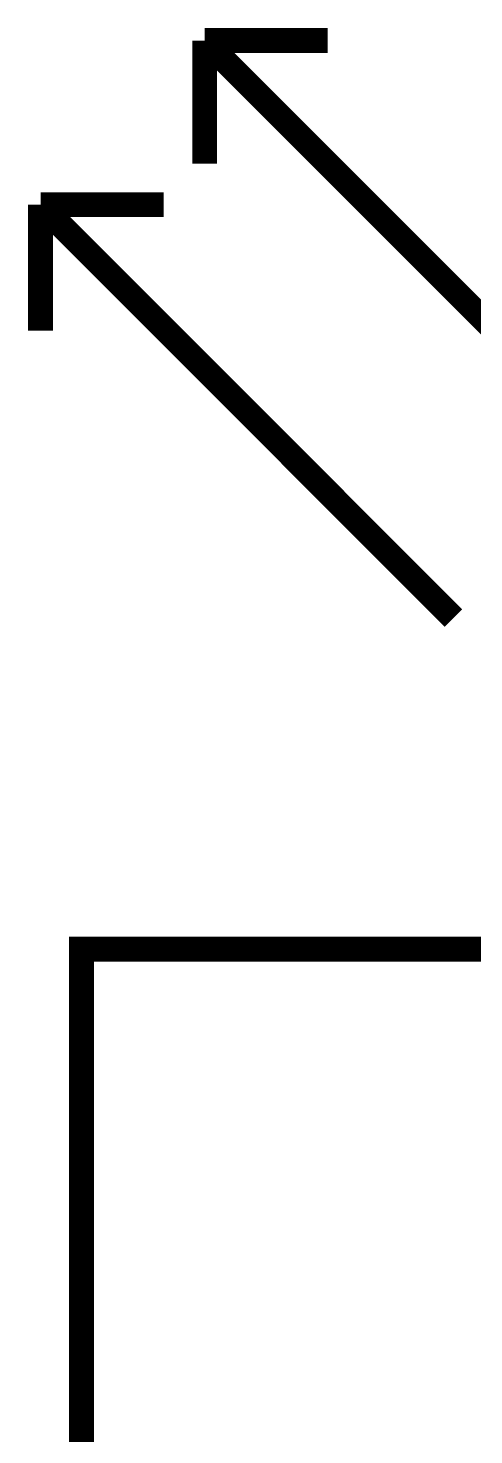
# Paper-space layout 'Layout1' of a CAD drawing. Extents: x -1 to 840, y -1 to 593.
# Drawn here: x 727.54 to 732.93, y 417.61 to 434.64 of the extents above; entities that cross this region are included whole.
import ezdxf

# ---------------------------------------------------------------- set-up
doc = ezdxf.new("R2010")
doc.units = 0
doc.header["$MEASUREMENT"] = 0
doc.layers.add('Sheet', color=255, linetype='CONTINUOUS')

psp = doc.layouts.get("Layout1")

# ---------------------------------------------------------------- linework, layer by layer
at = {"layer": 'Sheet', "color": 7, "const_width": 0.3}
for points in [[(734.674, 429.488), (729.673, 434.49)], [(729.673, 434.49), (731.164, 434.49)], [(729.673, 434.49), (729.673, 432.999)], [(727.686, 432.502), (729.177, 432.502)], [(727.686, 432.502), (727.686, 430.979)], [(732.686, 427.5), (727.686, 432.502)], [(728.183, 418.49), (728.183, 418.49), (728.183, 423.492), (730.667, 423.492)], [(733.183, 423.492), (730.667, 423.492)], [(728.183, 415.974), (728.183, 418.49)]]:
    psp.add_lwpolyline(points, dxfattribs=at)

doc.saveas('drawing.dxf')
